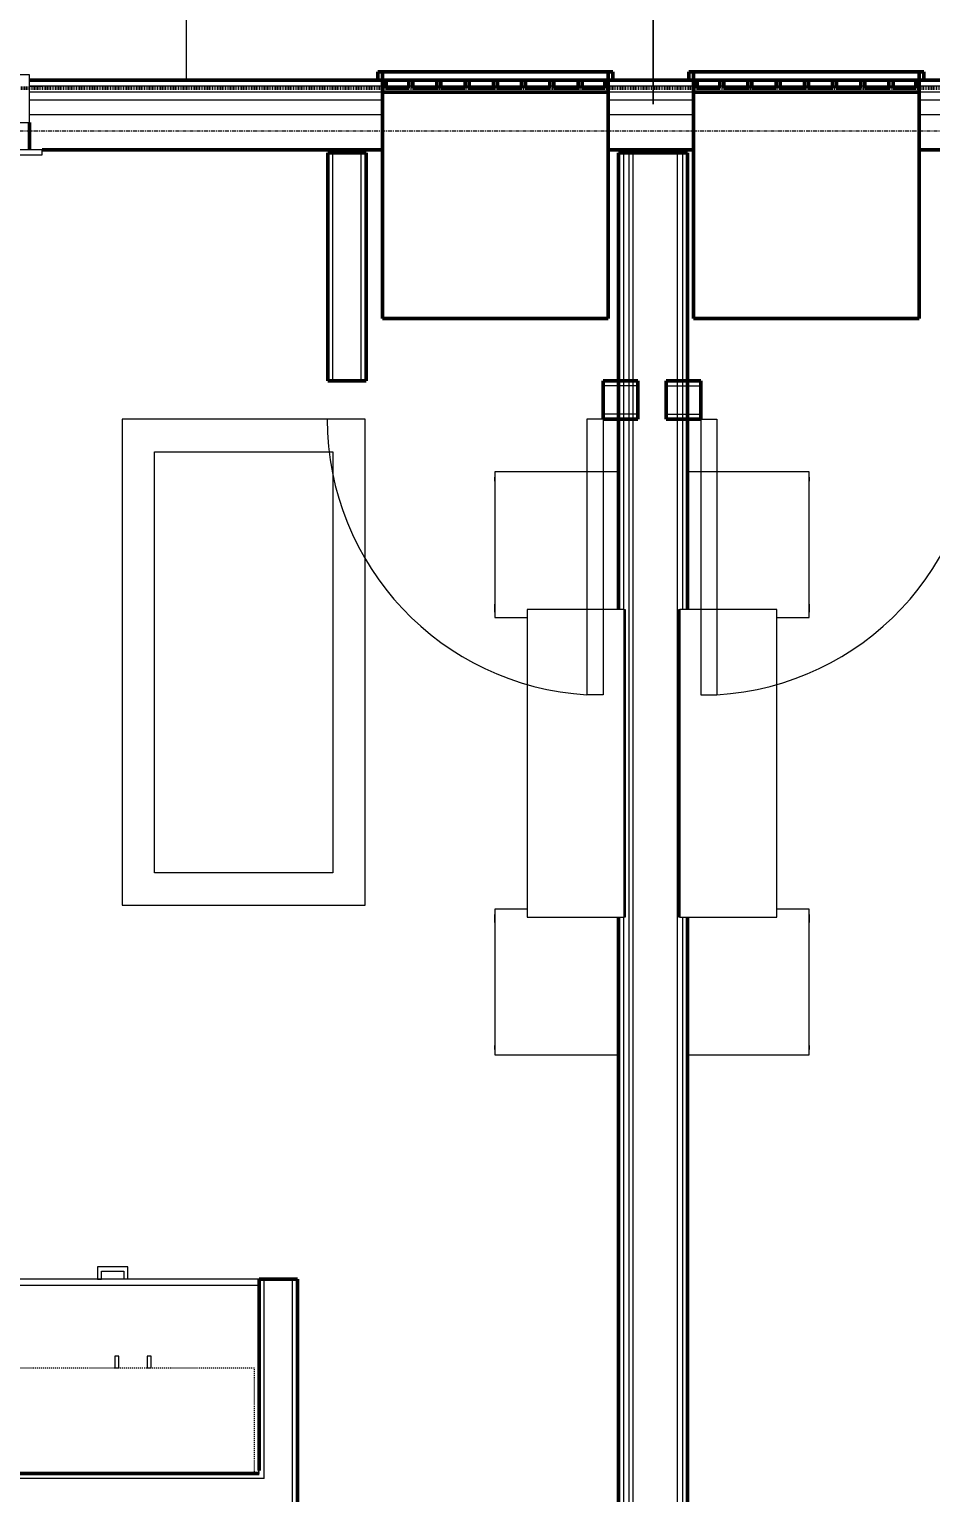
# Model space of a CAD drawing. Header units: inches. Extents: x -4266 to -1814, y 9706 to 12441.
# Drawn here: x -2791.7 to -2680.4, y 10648 to 10828.8 of the extents above; entities that cross this region are included whole.
import ezdxf

# ---------------------------------------------------------------- set-up
doc = ezdxf.new("R2010")
doc.units = ezdxf.units.IN
doc.header["$MEASUREMENT"] = 0
for name, pattern in [('Dash', [0.25, 0.125, -0.125]), ('Dash 1_16_', [0.125, 0.0625, -0.0625]), ('Grid Line 1_2_', [0.875, 0.5, -0.125, 0.125, -0.125])]:
    doc.linetypes.add(name, pattern=pattern)
for name, color, linetype, lineweight in [('A-ANNO-DIMS', 211, 'Continuous', 9), ('A-ANNO-DIMS-96', 211, 'Continuous', 9), ('A-DOOR-1', 7, 'Continuous', 9), ('A-DOOR-2', 50, 'Continuous', 20), ('A-FLOR-2', 10, 'Continuous', 13), ('A-GENM-3', 250, 'Continuous', 50), ('A-GLAZ-1', 7, 'Continuous', 9), ('A-GLAZ-2', 50, 'Continuous', 20), ('A-WALL', 113, 'Continuous', 13), ('A-WALL-3', 250, 'Continuous', 50), ('A-WALL-4', 10, 'Continuous', 13), ('C-PROP-LINE-2', 91, 'Dash 1_16_', 50), ('I-FURN-1', 7, 'Continuous', 9), ('I-WALL-3', 2, 'Continuous', 50), ('Q-CASE-2', 7, 'Continuous', 9), ('Q-CASE-4', 7, 'Dash', 9), ('Q-CASE-HDLN-1', 7, 'Dash', 9), ('S-GRID-1', 1, 'Grid Line 1_2_', 9)]:
    doc.layers.add(name, color=color, linetype=linetype, lineweight=lineweight)
doc.styles.add('Century Gothic', font='ufonts.com_century-gothic.ttf', dxfattribs={"height": 9})
doc.dimstyles.new('OD__1_16__Tol__', dxfattribs={"dimscale": 12, "dimtxt": 9.397514, "dimasz": 1, "dimexe": 0.75, "dimexo": 0.5, "dimgap": 0.125, "dimtad": 1, "dimdec": 4, "dimrnd": 0.0625, "dimzin": 3, "dimdsep": 46, "dimlunit": 4, "dimtxsty": 'Century Gothic', "dimblk1": 'OBLIQUE', "dimblk2": 'OBLIQUE', "dimsah": 1, "dimcen": 0.09, "dimdle": 0.75, "dimazin": 0, "dimtfac": 1, "dimtdec": 4, "dimtix": 1, "dimtmove": 0, "dimatfit": 3, "dimfxl": 1, "dimtvp": 1, "dimtfill": 1, "dimfrac": 2, "dimtolj": 1, "dimtzin": 0, "dimarcsym": 2})

# ---------------------------------------------------------------- blocks, each defined once
blk = doc.blocks.new('DIMBLOCK3-FLOOR PLAN - 1ST FLOOR')
at = {"layer": 'A-ANNO-DIMS-96'}
for p, q in [((-2916.32, 10819.49), (-2916.32, 10888.99)), ((-2714.72, 10819.49), (-2714.72, 10888.99)), ((-2916.32, 10879.99), (-2714.72, 10879.99)), ((-2916.32, 10879.99), (-2916.32, 10819.49)), ((-2714.72, 10879.99), (-2714.72, 10819.49))]:
    blk.add_line(p, q, dxfattribs=at)
at = {"layer": 'A-ANNO-DIMS-96', "lineweight": 50}
for p, q in [((-2916.32, 10879.99), (-2910.32, 10885.99)), ((-2714.72, 10879.99), (-2708.72, 10885.99)), ((-2916.32, 10879.99), (-2922.32, 10873.99)), ((-2714.72, 10879.99), (-2720.72, 10873.99))]:
    blk.add_line(p, q, dxfattribs=at)
at = {"layer": 'A-ANNO-DIMS-96', "color": 0, "char_height": 9, "attachment_point": 1, "line_spacing_factor": 0.984502, "style": 'Century Gothic', "bg_fill": 3, "box_fill_scale": 1.25, "bg_fill_color": 256, "bg_fill_true_color": 13158600, "bg_fill_transparency": 0}
for s, insert, width in [('16\' - 9 5/8"', (-2846.25, 10893.02), 73.7481), ('201.6', (-2831.26, 10875.25), 37.7691)]:
    blk.add_mtext(s, dxfattribs=dict(at, insert=insert, width=width))
blk = doc.blocks.new('_Oblique')
at = {"color": 0, "linetype": 'ByBlock', "lineweight": -2}
blk.add_line((-0.5, -0.5), (0.5, 0.5), dxfattribs=at)
blk = doc.blocks.new('DIMBLOCK4-FLOOR PLAN - 1ST FLOOR')
at = {"layer": 'A-ANNO-DIMS-96'}
for p, q in [((-2714.72, 10819.49), (-2714.72, 10888.99)), ((-2513.12, 10819.24), (-2513.12, 10888.99)), ((-2714.72, 10879.99), (-2513.12, 10879.99)), ((-2714.72, 10879.99), (-2714.72, 10819.49)), ((-2513.12, 10879.99), (-2513.12, 10819.24))]:
    blk.add_line(p, q, dxfattribs=at)
at = {"layer": 'A-ANNO-DIMS-96', "lineweight": 50}
for p, q in [((-2714.72, 10879.99), (-2708.72, 10885.99)), ((-2513.12, 10879.99), (-2507.12, 10885.99)), ((-2714.72, 10879.99), (-2720.72, 10873.99)), ((-2513.12, 10879.99), (-2519.12, 10873.99))]:
    blk.add_line(p, q, dxfattribs=at)
at = {"layer": 'A-ANNO-DIMS-96', "color": 0, "char_height": 9, "attachment_point": 1, "line_spacing_factor": 0.984502, "style": 'Century Gothic', "bg_fill": 3, "box_fill_scale": 1.25, "bg_fill_color": 256, "bg_fill_true_color": 13158600, "bg_fill_transparency": 0}
for s, insert, width in [('16\' - 9 5/8"', (-2644.65, 10893.02), 73.7481), ('201.6', (-2629.66, 10875.25), 37.7691)]:
    blk.add_mtext(s, dxfattribs=dict(at, insert=insert, width=width))

msp = doc.modelspace()

# ---------------------------------------------------------------- linework, layer by layer
at = {"layer": 'A-DOOR-1'}
for centre, start, end in [((-2720.87592, 10780.5894), 180, 266.634313), ((-2708.82436, 10780.5894), 273.365687, 360)]:
    msp.add_arc(centre, 34.06659, start, end, dxfattribs=at)
at = {"layer": 'A-DOOR-2'}
for p, q in [((-2722.87592, 10780.5894), (-2722.87592, 10746.58156)), ((-2720.87592, 10780.5894), (-2722.87592, 10780.5894)), ((-2720.87592, 10780.5894), (-2720.87592, 10746.58156)), ((-2708.82436, 10780.5894), (-2708.82436, 10746.58156)), ((-2708.82436, 10780.5894), (-2706.82436, 10780.5894)), ((-2706.82436, 10780.5894), (-2706.82436, 10746.58156)), ((-2720.87592, 10746.58156), (-2722.87592, 10746.58156)), ((-2708.82436, 10746.58156), (-2706.82436, 10746.58156))]:
    msp.add_line(p, q, dxfattribs=at)
at = {"layer": 'A-GENM-3'}
for p, q in [((-2748.12374, 10793.0519), (-2720.24874, 10793.0519)), ((-2709.72374, 10793.0519), (-2681.84874, 10793.0519))]:
    msp.add_line(p, q, dxfattribs=at)
at = {"layer": 'A-WALL'}
for p, q in [((-2718.34874, 10813.4894), (-2718.34874, 10757.09966)), ((-2717.72374, 10813.4894), (-2717.72374, 10475.5394)), ((-2717.22374, 10813.4894), (-2717.22374, 10475.5394)), ((-2711.72374, 10813.4894), (-2711.72374, 10475.5394)), ((-2711.09874, 10813.4894), (-2711.09874, 10757.09966)), ((-2718.34874, 10719.09966), (-2718.34874, 10475.5394)), ((-2711.09874, 10719.09966), (-2711.09874, 10475.5394))]:
    msp.add_line(p, q, dxfattribs=at)
at = {"layer": 'A-WALL-3'}
for p, q in [((-2754.87592, 10785.3394), (-2750.12592, 10785.3394)), ((-2716.60014, 10785.3394), (-2720.87592, 10785.3394)), ((-2720.87592, 10785.3394), (-2720.87592, 10780.5894)), ((-2716.60014, 10780.5894), (-2716.60014, 10785.3394)), ((-2708.82436, 10785.3394), (-2713.10014, 10785.3394)), ((-2713.10014, 10785.3394), (-2713.10014, 10780.5894)), ((-2708.82436, 10780.5894), (-2708.82436, 10785.3394)), ((-2720.87592, 10780.5894), (-2716.60014, 10780.5894)), ((-2713.10014, 10780.5894), (-2708.82436, 10780.5894)), ((-2763.36124, 10674.4144), (-2763.36124, 10650.7894)), ((-2758.61124, 10674.4144), (-2763.36124, 10674.4144)), ((-2758.61124, 10566.00981), (-2758.61124, 10674.4144)), ((-2763.36124, 10650.4144), (-2888.57654, 10650.4144))]:
    msp.add_line(p, q, dxfattribs=at)
at = {"layer": 'A-WALL-4'}
for p, q in [((-2716.60014, 10784.7144), (-2720.87592, 10784.7144)), ((-2713.10014, 10784.7144), (-2708.82436, 10784.7144)), ((-2716.60014, 10781.2144), (-2720.87592, 10781.2144)), ((-2713.10014, 10781.2144), (-2708.82436, 10781.2144)), ((-2762.73624, 10650.7894), (-2762.73624, 10674.4144)), ((-2759.23624, 10566.63481), (-2759.23624, 10674.4144)), ((-2763.36124, 10649.7894), (-2914.70014, 10649.7894)), ((-2762.73624, 10649.7894), (-2763.36124, 10649.7894)), ((-2762.73624, 10650.4144), (-2762.73624, 10650.7894)), ((-2762.73624, 10649.7894), (-2762.73624, 10650.4144))]:
    msp.add_line(p, q, dxfattribs=at)
at = {"layer": 'I-FURN-1'}
for p, q in [((-2750.27514, 10780.5894), (-2780.27514, 10780.5894)), ((-2780.27514, 10780.5894), (-2780.27514, 10720.5894)), ((-2750.27514, 10720.5894), (-2750.27514, 10780.5894)), ((-2776.27514, 10724.5894), (-2776.27514, 10776.5894)), ((-2776.27514, 10776.5894), (-2754.27514, 10776.5894)), ((-2754.27514, 10776.5894), (-2754.27514, 10724.5894)), ((-2734.3062, 10773.43916), (-2734.3062, 10772.95005)), ((-2734.3062, 10772.95005), (-2734.27505, 10772.95005)), ((-2718.97374, 10774.09966), (-2734.27514, 10774.09966)), ((-2734.27514, 10774.09966), (-2734.27514, 10756.09966)), ((-2695.42514, 10774.09966), (-2710.47374, 10774.09966)), ((-2695.42522, 10772.95005), (-2695.39408, 10772.95005)), ((-2695.42514, 10756.09966), (-2695.42514, 10774.09966)), ((-2695.39408, 10772.95005), (-2695.39408, 10773.43916)), ((-2734.27505, 10757.75704), (-2734.30695, 10757.75704)), ((-2734.30695, 10757.75704), (-2734.30695, 10756.76257)), ((-2734.30695, 10756.76257), (-2734.27505, 10756.76257)), ((-2718.27514, 10757.09966), (-2730.27514, 10757.09966)), ((-2730.27514, 10757.09966), (-2730.27514, 10719.09966)), ((-2718.27514, 10719.09966), (-2718.27514, 10757.09966)), ((-2718.27514, 10757.09966), (-2718.15014, 10757.09966)), ((-2718.27514, 10719.09966), (-2718.27514, 10757.09966)), ((-2718.15014, 10757.09966), (-2718.15014, 10719.09966)), ((-2711.55014, 10719.09966), (-2711.55014, 10757.09966)), ((-2711.55014, 10757.09966), (-2711.42514, 10757.09966)), ((-2711.42514, 10757.09966), (-2711.42514, 10719.09966)), ((-2699.42514, 10757.09966), (-2711.42514, 10757.09966)), ((-2711.42514, 10757.09966), (-2711.42514, 10719.09966)), ((-2699.42514, 10719.09966), (-2699.42514, 10757.09966)), ((-2695.39333, 10757.75704), (-2695.42522, 10757.75704)), ((-2695.42522, 10756.76257), (-2695.39333, 10756.76257)), ((-2695.39333, 10756.76257), (-2695.39333, 10757.75704)), ((-2734.27514, 10756.09966), (-2730.27514, 10756.09966)), ((-2699.42514, 10756.09966), (-2695.42514, 10756.09966)), ((-2754.27514, 10724.5894), (-2776.27514, 10724.5894)), ((-2780.27514, 10720.5894), (-2750.27514, 10720.5894)), ((-2734.30695, 10719.43676), (-2734.30695, 10718.44228)), ((-2734.27505, 10719.43676), (-2734.30695, 10719.43676)), ((-2734.30695, 10718.44228), (-2734.27505, 10718.44228)), ((-2730.27514, 10720.09966), (-2734.27514, 10720.09966)), ((-2734.27514, 10720.09966), (-2734.27514, 10702.09966)), ((-2730.27514, 10719.09966), (-2718.27514, 10719.09966)), ((-2718.15014, 10719.09966), (-2718.27514, 10719.09966)), ((-2711.42514, 10719.09966), (-2711.55014, 10719.09966)), ((-2711.42514, 10719.09966), (-2699.42514, 10719.09966)), ((-2695.42514, 10720.09966), (-2699.42514, 10720.09966)), ((-2695.39333, 10719.43676), (-2695.42522, 10719.43676)), ((-2695.42522, 10718.44228), (-2695.39333, 10718.44228)), ((-2695.42514, 10702.09966), (-2695.42514, 10720.09966)), ((-2695.39333, 10718.44228), (-2695.39333, 10719.43676)), ((-2734.27505, 10703.24928), (-2734.3062, 10703.24928)), ((-2734.3062, 10703.24928), (-2734.3062, 10702.76017)), ((-2734.27514, 10702.09966), (-2718.97374, 10702.09966)), ((-2710.47374, 10702.09966), (-2695.42514, 10702.09966)), ((-2695.39408, 10703.24928), (-2695.42522, 10703.24928)), ((-2695.39408, 10702.76017), (-2695.39408, 10703.24928))]:
    msp.add_line(p, q, dxfattribs=at)
at = {"layer": 'I-WALL-3'}
for p, q in [((-2710.47374, 10813.4894), (-2718.97374, 10813.4894)), ((-2718.97374, 10813.4894), (-2718.97374, 10757.09966)), ((-2710.47374, 10757.09966), (-2710.47374, 10813.4894)), ((-2718.97374, 10719.09966), (-2718.97374, 10476.1644)), ((-2710.47374, 10476.1644), (-2710.47374, 10719.09966))]:
    msp.add_line(p, q, dxfattribs=at)
at = {"layer": 'Q-CASE-2'}
for p, q in [((-2779.57514, 10675.9144), (-2783.32514, 10675.9144)), ((-2783.32514, 10675.9144), (-2783.32514, 10674.4144)), ((-2782.82577, 10675.41502), (-2780.07451, 10675.41502)), ((-2782.82577, 10674.4144), (-2782.82577, 10675.41502)), ((-2780.07451, 10675.41502), (-2780.07451, 10674.4144)), ((-2779.57514, 10674.4144), (-2779.57514, 10675.9144)), ((-2763.45014, 10674.4144), (-2799.45014, 10674.4144)), ((-2799.45014, 10673.6644), (-2763.45014, 10673.6644)), ((-2783.32514, 10674.4144), (-2782.82577, 10674.4144)), ((-2779.57514, 10674.4144), (-2780.07451, 10674.4144)), ((-2763.45014, 10673.6644), (-2763.45014, 10674.4144)), ((-2763.45014, 10673.6644), (-2763.45014, 10650.4144)), ((-2780.70014, 10664.91365), (-2781.18859, 10664.91365)), ((-2781.18859, 10664.91365), (-2781.18859, 10663.4144)), ((-2780.70014, 10663.4144), (-2780.70014, 10664.91365)), ((-2776.70014, 10664.91365), (-2777.18859, 10664.91365)), ((-2777.18859, 10664.91365), (-2777.18859, 10663.4144)), ((-2776.70014, 10663.4144), (-2776.70014, 10664.91365)), ((-2780.70014, 10663.4144), (-2781.18859, 10663.4144)), ((-2776.70014, 10663.4144), (-2777.18859, 10663.4144))]:
    msp.add_line(p, q, dxfattribs=at)
at = {"layer": 'Q-CASE-4'}
for p, q in [((-2763.95014, 10663.4144), (-2793.95014, 10663.4144)), ((-2763.95014, 10650.4144), (-2763.95014, 10663.4144)), ((-2793.95014, 10650.4144), (-2763.95014, 10650.4144))]:
    msp.add_line(p, q, dxfattribs=at)
at = {"layer": 'Q-CASE-HDLN-1'}
for p, q in [((-2763.36124, 10674.4144), (-2899.57654, 10674.4144)), ((-2763.36124, 10650.4144), (-2763.36124, 10650.7894))]:
    msp.add_line(p, q, dxfattribs=at)

# ---------------------------------------------------------------- next in the draw order: dimensions: what is measured, and where the dimension line sits
at = {"layer": 'A-ANNO-DIMS'}
dim = msp.add_linear_dim(base=(-2714.72374, 10879.98515), p1=(-2916.32374, 10813.4894), p2=(-2714.72374, 10813.4894), dimstyle='OD__1_16__Tol__', override={"dimpost": '<>\\X', "dimfxl": 201.6}, dxfattribs=at)
dim.commit()
dim.dimension.update_dxf_attribs({"geometry": 'DIMBLOCK3-FLOOR PLAN - 1ST FLOOR', "text_midpoint": (-2815.52374, 10879.98515)})

# ---------------------------------------------------------------- next in the draw order: linework, layer by layer
at = {"layer": 'A-FLOR-2'}
msp.add_line((-2772.32374, 10822.4894), (-2772.32374, 10934.1894), dxfattribs=at)
at = {"layer": 'A-GENM-3'}
for p, q in [((-2748.12374, 10823.4894), (-2748.68624, 10823.4894)), ((-2748.68624, 10823.4894), (-2748.68624, 10822.4894)), ((-2748.12374, 10823.4894), (-2748.12374, 10822.4894)), ((-2748.12374, 10822.4894), (-2748.12374, 10823.4894)), ((-2748.68624, 10822.4894), (-2748.12374, 10822.4894)), ((-2748.12374, 10822.4894), (-2748.12374, 10793.0519)), ((-2747.68624, 10822.4894), (-2748.12374, 10822.4894)), ((-2747.68624, 10821.4894), (-2747.68624, 10822.4894)), ((-2744.88936, 10821.4894), (-2747.68624, 10821.4894)), ((-2744.38936, 10822.4894), (-2744.88936, 10822.4894)), ((-2744.88936, 10822.4894), (-2744.88936, 10821.4894)), ((-2744.38936, 10821.4894), (-2744.38936, 10822.4894)), ((-2741.40499, 10821.4894), (-2744.38936, 10821.4894)), ((-2740.90499, 10822.4894), (-2741.40499, 10822.4894)), ((-2741.40499, 10822.4894), (-2741.40499, 10821.4894)), ((-2740.90499, 10821.4894), (-2740.90499, 10822.4894)), ((-2737.92061, 10821.4894), (-2740.90499, 10821.4894)), ((-2737.42061, 10822.4894), (-2737.92061, 10822.4894)), ((-2737.92061, 10822.4894), (-2737.92061, 10821.4894)), ((-2737.42061, 10821.4894), (-2737.42061, 10822.4894)), ((-2734.43624, 10821.4894), (-2737.42061, 10821.4894)), ((-2733.93624, 10822.4894), (-2734.43624, 10822.4894)), ((-2734.43624, 10822.4894), (-2734.43624, 10821.4894)), ((-2733.93624, 10821.4894), (-2733.93624, 10822.4894)), ((-2730.95186, 10821.4894), (-2733.93624, 10821.4894)), ((-2730.45186, 10822.4894), (-2730.95186, 10822.4894)), ((-2730.95186, 10822.4894), (-2730.95186, 10821.4894)), ((-2730.45186, 10821.4894), (-2730.45186, 10822.4894)), ((-2727.46749, 10821.4894), (-2730.45186, 10821.4894)), ((-2726.96749, 10822.4894), (-2727.46749, 10822.4894)), ((-2727.46749, 10822.4894), (-2727.46749, 10821.4894)), ((-2726.96749, 10821.4894), (-2726.96749, 10822.4894)), ((-2723.98311, 10821.4894), (-2726.96749, 10821.4894)), ((-2723.48311, 10822.4894), (-2723.98311, 10822.4894)), ((-2723.98311, 10822.4894), (-2723.98311, 10821.4894)), ((-2723.48311, 10821.4894), (-2723.48311, 10822.4894))]:
    msp.add_line(p, q, dxfattribs=at)
at = {"layer": 'A-GLAZ-1'}
for p, q in [((-2790.14952, 10813.8644), (-2831.29796, 10813.8644)), ((-2831.29796, 10813.2394), (-2790.14952, 10813.2394)), ((-2790.14952, 10813.2394), (-2790.14952, 10813.8644))]:
    msp.add_line(p, q, dxfattribs=at)
at = {"layer": 'A-GLAZ-2'}
for p, q in [((-2791.71202, 10823.1144), (-2829.73546, 10823.1144)), ((-2791.71202, 10817.2394), (-2791.71202, 10823.1144)), ((-2791.71202, 10821.7394), (-2790.21202, 10821.7394)), ((-2829.73546, 10817.2394), (-2791.71202, 10817.2394))]:
    msp.add_line(p, q, dxfattribs=at)
at = {"layer": 'A-WALL-3'}
for p, q in [((-2748.12374, 10813.8644), (-2748.12374, 10820.9894)), ((-2791.71202, 10817.2394), (-2791.71202, 10813.8644)), ((-2790.14952, 10813.8644), (-2748.12374, 10813.8644)), ((-2754.87592, 10813.4894), (-2754.87592, 10785.3394)), ((-2750.12592, 10813.4894), (-2754.87592, 10813.4894)), ((-2750.12592, 10785.3394), (-2750.12592, 10813.4894))]:
    msp.add_line(p, q, dxfattribs=at)
at = {"layer": 'A-WALL-4'}
for p, q in [((-2748.12374, 10820.9894), (-2791.71202, 10820.9894)), ((-2748.12374, 10819.9894), (-2791.71202, 10819.9894)), ((-2748.12374, 10818.1769), (-2791.71202, 10818.1769)), ((-2754.25092, 10785.3394), (-2754.25092, 10813.4894)), ((-2750.75092, 10785.3394), (-2750.75092, 10813.4894))]:
    msp.add_line(p, q, dxfattribs=at)

# ---------------------------------------------------------------- next in the draw order: dimensions: what is measured, and where the dimension line sits
at = {"layer": 'A-ANNO-DIMS'}
dim = msp.add_linear_dim(base=(-2513.12374, 10879.98515), p1=(-2714.72374, 10813.4894), p2=(-2513.12374, 10813.2394), dimstyle='OD__1_16__Tol__', override={"dimpost": '<>\\X', "dimfxl": 201.600155}, dxfattribs=at)
dim.commit()
dim.dimension.update_dxf_attribs({"geometry": 'DIMBLOCK4-FLOOR PLAN - 1ST FLOOR', "text_midpoint": (-2613.92374, 10879.98515)})

# ---------------------------------------------------------------- next in the draw order: linework, layer by layer
at = {"layer": 'A-GENM-3'}
for p, q in [((-2720.24874, 10823.4894), (-2748.12374, 10823.4894)), ((-2720.24874, 10822.4894), (-2720.24874, 10823.4894)), ((-2719.68624, 10823.4894), (-2720.24874, 10823.4894)), ((-2720.24874, 10823.4894), (-2720.24874, 10822.4894)), ((-2719.68624, 10822.4894), (-2719.68624, 10823.4894)), ((-2709.72374, 10823.4894), (-2710.28624, 10823.4894)), ((-2710.28624, 10823.4894), (-2710.28624, 10822.4894)), ((-2681.84874, 10823.4894), (-2709.72374, 10823.4894)), ((-2709.72374, 10823.4894), (-2709.72374, 10822.4894)), ((-2709.72374, 10822.4894), (-2709.72374, 10823.4894)), ((-2681.84874, 10822.4894), (-2681.84874, 10823.4894)), ((-2681.28624, 10823.4894), (-2681.84874, 10823.4894)), ((-2681.84874, 10823.4894), (-2681.84874, 10822.4894)), ((-2681.28624, 10822.4894), (-2681.28624, 10823.4894)), ((-2748.12374, 10822.4894), (-2720.24874, 10822.4894)), ((-2720.68624, 10821.4894), (-2723.48311, 10821.4894)), ((-2720.24874, 10822.4894), (-2720.68624, 10822.4894)), ((-2720.68624, 10822.4894), (-2720.68624, 10821.4894)), ((-2720.24874, 10822.4894), (-2719.68624, 10822.4894)), ((-2720.24874, 10793.0519), (-2720.24874, 10822.4894)), ((-2710.28624, 10822.4894), (-2709.72374, 10822.4894)), ((-2709.72374, 10822.4894), (-2681.84874, 10822.4894)), ((-2709.72374, 10822.4894), (-2709.72374, 10793.0519)), ((-2709.28624, 10822.4894), (-2709.72374, 10822.4894)), ((-2709.28624, 10821.4894), (-2709.28624, 10822.4894)), ((-2706.48936, 10821.4894), (-2709.28624, 10821.4894)), ((-2705.98936, 10822.4894), (-2706.48936, 10822.4894)), ((-2706.48936, 10822.4894), (-2706.48936, 10821.4894)), ((-2705.98936, 10821.4894), (-2705.98936, 10822.4894)), ((-2703.00499, 10821.4894), (-2705.98936, 10821.4894)), ((-2702.50499, 10822.4894), (-2703.00499, 10822.4894)), ((-2703.00499, 10822.4894), (-2703.00499, 10821.4894)), ((-2702.50499, 10821.4894), (-2702.50499, 10822.4894)), ((-2699.52061, 10821.4894), (-2702.50499, 10821.4894)), ((-2699.02061, 10822.4894), (-2699.52061, 10822.4894)), ((-2699.52061, 10822.4894), (-2699.52061, 10821.4894)), ((-2699.02061, 10821.4894), (-2699.02061, 10822.4894)), ((-2696.03624, 10821.4894), (-2699.02061, 10821.4894)), ((-2695.53624, 10822.4894), (-2696.03624, 10822.4894)), ((-2696.03624, 10822.4894), (-2696.03624, 10821.4894)), ((-2695.53624, 10821.4894), (-2695.53624, 10822.4894)), ((-2692.55186, 10821.4894), (-2695.53624, 10821.4894)), ((-2692.05186, 10822.4894), (-2692.55186, 10822.4894)), ((-2692.55186, 10822.4894), (-2692.55186, 10821.4894)), ((-2692.05186, 10821.4894), (-2692.05186, 10822.4894)), ((-2689.06749, 10821.4894), (-2692.05186, 10821.4894)), ((-2688.56749, 10822.4894), (-2689.06749, 10822.4894)), ((-2689.06749, 10822.4894), (-2689.06749, 10821.4894)), ((-2688.56749, 10821.4894), (-2688.56749, 10822.4894)), ((-2685.58311, 10821.4894), (-2688.56749, 10821.4894)), ((-2685.08311, 10822.4894), (-2685.58311, 10822.4894)), ((-2685.58311, 10822.4894), (-2685.58311, 10821.4894)), ((-2685.08311, 10821.4894), (-2685.08311, 10822.4894)), ((-2682.28624, 10821.4894), (-2685.08311, 10821.4894)), ((-2681.84874, 10822.4894), (-2682.28624, 10822.4894)), ((-2682.28624, 10822.4894), (-2682.28624, 10821.4894)), ((-2681.84874, 10822.4894), (-2681.28624, 10822.4894)), ((-2681.84874, 10793.0519), (-2681.84874, 10822.4894))]:
    msp.add_line(p, q, dxfattribs=at)
at = {"layer": 'A-WALL-3'}
for p, q in [((-2637.73546, 10822.4894), (-2791.71202, 10822.4894)), ((-2748.12374, 10820.9894), (-2720.24874, 10820.9894)), ((-2720.24874, 10820.9894), (-2720.24874, 10813.8644)), ((-2709.72374, 10813.8644), (-2709.72374, 10820.9894)), ((-2709.72374, 10820.9894), (-2681.84874, 10820.9894)), ((-2681.84874, 10820.9894), (-2681.84874, 10813.8644)), ((-2720.24874, 10813.8644), (-2709.72374, 10813.8644)), ((-2681.84874, 10813.8644), (-2639.29796, 10813.8644))]:
    msp.add_line(p, q, dxfattribs=at)
at = {"layer": 'A-WALL-4'}
for p, q in [((-2637.73546, 10821.7394), (-2791.71202, 10821.7394)), ((-2709.72374, 10820.9894), (-2720.24874, 10820.9894)), ((-2709.72374, 10819.9894), (-2720.24874, 10819.9894)), ((-2637.73546, 10820.9894), (-2681.84874, 10820.9894)), ((-2637.73546, 10819.9894), (-2681.84874, 10819.9894)), ((-2709.72374, 10818.1769), (-2720.24874, 10818.1769)), ((-2637.73546, 10818.1769), (-2681.84874, 10818.1769))]:
    msp.add_line(p, q, dxfattribs=at)
at = {"layer": 'C-PROP-LINE-2'}
msp.add_line((-2099.26202, 10821.4894), (-3402.04874, 10821.4894), dxfattribs=at)
at = {"layer": 'S-GRID-1'}
msp.add_line((-1814.20638, 10816.1894), (-4168.71446, 10816.1894), dxfattribs=at)

doc.saveas('drawing.dxf')
